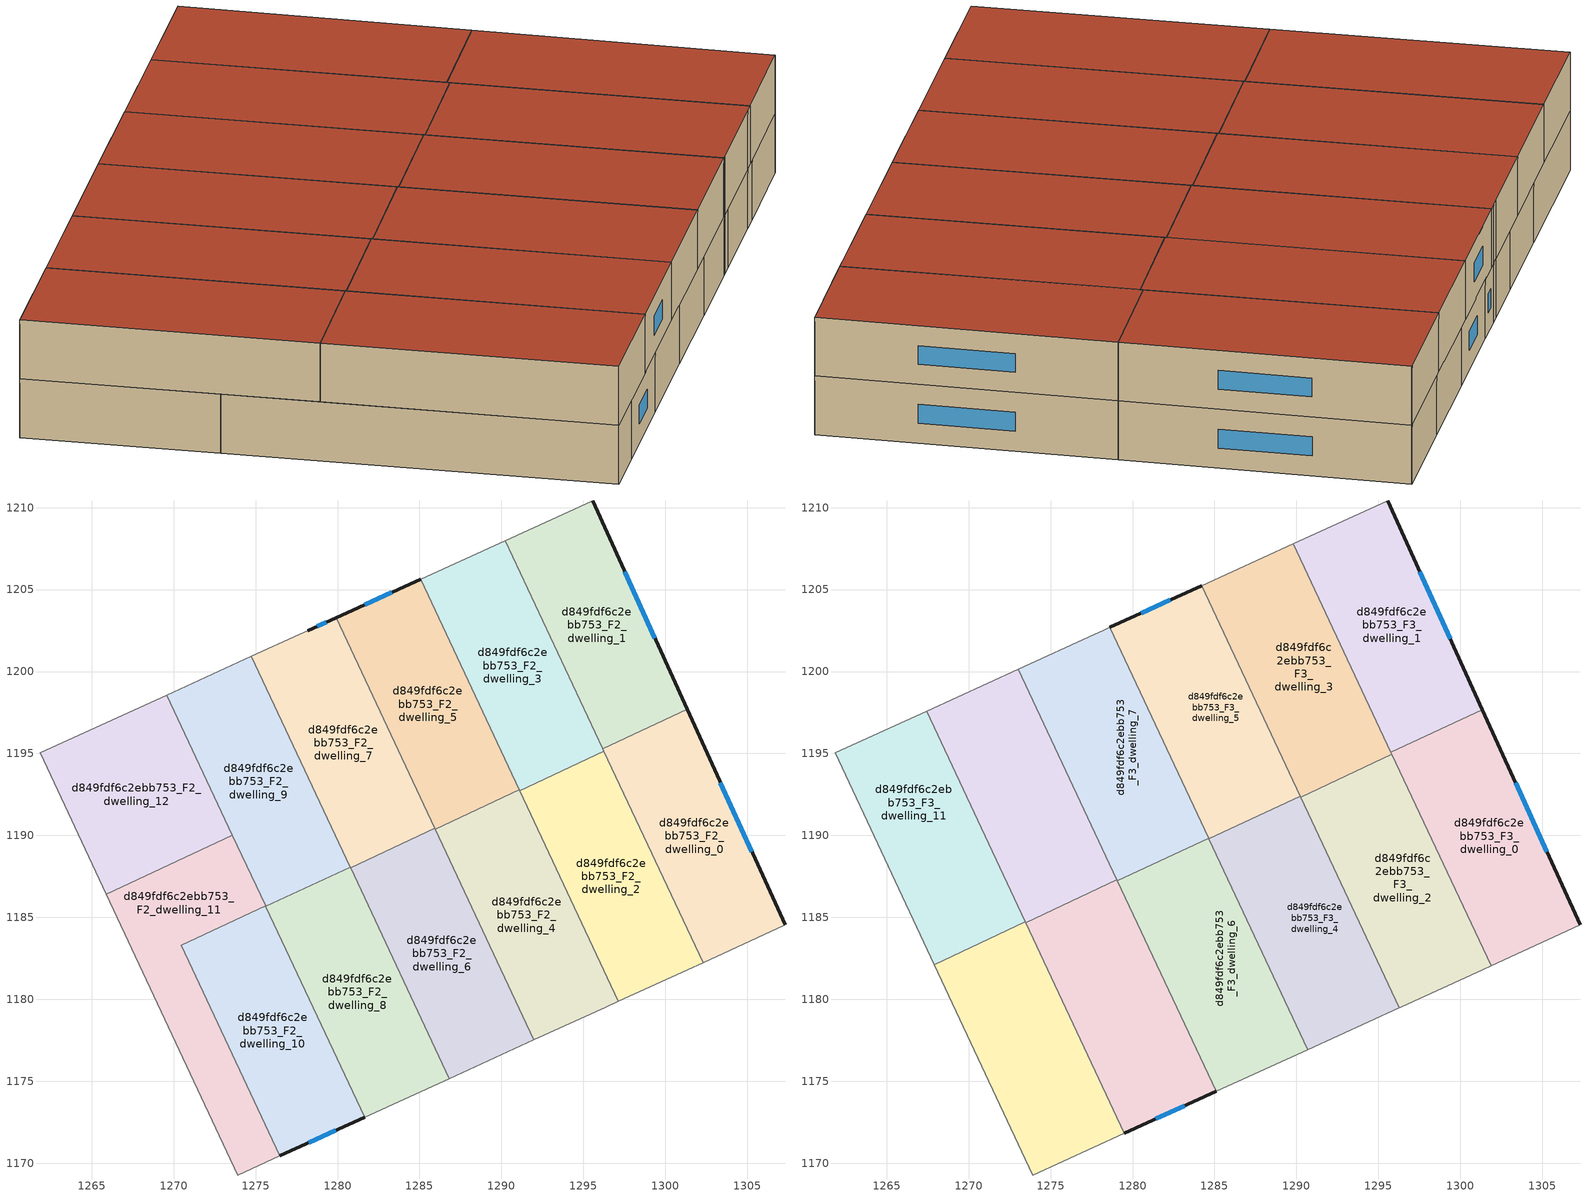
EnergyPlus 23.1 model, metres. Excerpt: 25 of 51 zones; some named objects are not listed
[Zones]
d849fdf6c2ebb753_F2_dwelling_0
 floor to d849fdf6c2ebb753_F1_dwelling_0 (EU_floor_Construction): 1301.34,1197.69 1307.31,1184.54 1307.28,1184.52 1302.31,1182.23 1296.19,1195.28 z6
 wall outside (EU_wall_Construction): 1307.31,1184.54 1301.34,1197.69 z6:9
 wall adiabatic (EU_wall_Construction): 1302.31,1182.23 1307.28,1184.52 1307.31,1184.54 z6:9
 wall to d849fdf6c2ebb753_F2_dwelling_1 (EU_wall_Construction): 1301.34,1197.69 1296.19,1195.28 z6:9
 wall to d849fdf6c2ebb753_F2_dwelling_2 (EU_wall_Construction): 1296.26,1195.13 1302.31,1182.23 z6:9
 wall to d849fdf6c2ebb753_F2_dwelling_3 (EU_wall_Construction): 1296.19,1195.28 1296.26,1195.13 z6:9
 window (EU_Window_Construction): 1305.28,1189.01 1303.37,1193.21 z7.02:7.98
d849fdf6c2ebb753_F2_dwelling_1
 floor to d849fdf6c2ebb753_F1_dwelling_1 (EU_floor_Construction): 1295.56,1210.41 1301.34,1197.69 1296.19,1195.28 1290.24,1207.98 1295.51,1210.39 z6
 wall outside (EU_wall_Construction): 1301.34,1197.69 1295.56,1210.41 z6:9
 wall adiabatic (EU_wall_Construction): 1295.56,1210.41 1295.51,1210.39 1290.24,1207.98 z6:9
 wall to d849fdf6c2ebb753_F2_dwelling_3 (EU_wall_Construction): 1290.24,1207.98 1296.19,1195.28 z6:9
 window (EU_Window_Construction): 1299.37,1202.02 1297.53,1206.08 z7.02:7.98
d849fdf6c2ebb753_F2_dwelling_10
 floor to d849fdf6c2ebb753_F1_dwelling_10 (EU_floor_Construction): 1275.61,1185.71 1281.65,1172.81 1276.49,1170.46 1270.47,1183.3 z6
 wall outside (EU_wall_Construction): 1276.49,1170.46 1281.65,1172.81 z6:9
 wall to d849fdf6c2ebb753_F2_dwelling_11 (EU_wall_Construction): 1275.61,1185.71 1270.47,1183.3 1276.49,1170.46 z6:9
 wall to d849fdf6c2ebb753_F2_dwelling_8 (EU_wall_Construction): 1281.65,1172.81 1275.63,1185.66 z6:9
 wall to d849fdf6c2ebb753_F2_dwelling_9 (EU_wall_Construction): 1275.63,1185.66 1275.61,1185.71 z6:9
 window (EU_Window_Construction): 1278.24,1171.26 1279.9,1172.01 z7.02:7.98
d849fdf6c2ebb753_F2_dwelling_11
 floor to d849fdf6c2ebb753_F1_dwelling_11 (EU_floor_Construction): 1273.59,1190.01 1275.61,1185.71 1270.47,1183.3 1276.49,1170.46 1273.9,1169.28 1265.88,1186.4 z6
 wall adiabatic (EU_wall_Construction): 1265.88,1186.4 1273.9,1169.28 1276.49,1170.46 z6:9
 wall to d849fdf6c2ebb753_F2_dwelling_12 (EU_wall_Construction): 1273.59,1190.01 1265.88,1186.4 z6:9
 wall to d849fdf6c2ebb753_F2_dwelling_9 (EU_wall_Construction): 1275.61,1185.71 1273.59,1190.01 z6:9
 ceiling adiabatic (EU_roof_Construction): 1275.61,1185.71 1273.59,1190.01 1271.45,1189.01 1273.46,1184.71 z9
d849fdf6c2ebb753_F2_dwelling_12
 floor to d849fdf6c2ebb753_F1_dwelling_12 (EU_floor_Construction): 1269.58,1198.57 1273.59,1190.01 1265.88,1186.4 1261.84,1195.03 z6
 wall adiabatic (EU_wall_Construction): 1269.58,1198.57 1261.84,1195.03 1265.88,1186.4 z6:9
 wall to d849fdf6c2ebb753_F2_dwelling_9 (EU_wall_Construction): 1273.59,1190.02 1269.58,1198.57 z6:9
d849fdf6c2ebb753_F2_dwelling_2
 floor to d849fdf6c2ebb753_F1_dwelling_2 (EU_floor_Construction): 1296.26,1195.13 1302.31,1182.23 1301.38,1181.8 1297.14,1179.87 1291.12,1192.72 z6
 wall adiabatic (EU_wall_Construction): 1297.14,1179.87 1301.38,1181.8 1302.31,1182.23 z6:9
 wall to d849fdf6c2ebb753_F2_dwelling_3 (EU_wall_Construction): 1296.26,1195.13 1291.12,1192.72 z6:9
 wall to d849fdf6c2ebb753_F2_dwelling_4 (EU_wall_Construction): 1291.12,1192.72 1297.14,1179.87 z6:9
d849fdf6c2ebb753_F2_dwelling_3
 floor to d849fdf6c2ebb753_F1_dwelling_3 (EU_floor_Construction): 1290.24,1207.98 1296.26,1195.13 1291.12,1192.72 1285.07,1205.63 z6
 wall adiabatic (EU_wall_Construction): 1290.24,1207.98 1285.07,1205.63 z6:9
 wall to d849fdf6c2ebb753_F2_dwelling_5 (EU_wall_Construction): 1285.07,1205.63 1291.1,1192.78 z6:9
 wall to d849fdf6c2ebb753_F2_dwelling_4 (EU_wall_Construction): 1291.1,1192.78 1291.12,1192.72 z6:9
 ceiling adiabatic (EU_roof_Construction): 1296.2,1195.27 1290.24,1207.98 1289.81,1207.79 1295.77,1195.07 z9; 1295.83,1194.94 1291.12,1192.73 1296.26,1195.13 z9
d849fdf6c2ebb753_F2_dwelling_4
 floor to d849fdf6c2ebb753_F1_dwelling_4 (EU_floor_Construction): 1291.1,1192.78 1297.14,1179.87 1296.43,1179.55 1296.36,1179.51 1291.98,1177.52 1285.96,1190.37 z6
 wall adiabatic (EU_wall_Construction): 1291.98,1177.52 1296.36,1179.51 1296.43,1179.55 1297.14,1179.87 z6:9
 wall to d849fdf6c2ebb753_F2_dwelling_5 (EU_wall_Construction): 1291.1,1192.78 1285.96,1190.37 z6:9
 wall to d849fdf6c2ebb753_F2_dwelling_6 (EU_wall_Construction): 1285.96,1190.37 1291.98,1177.52 z6:9
d849fdf6c2ebb753_F2_dwelling_5
 floor to d849fdf6c2ebb753_F1_dwelling_5 (EU_floor_Construction): 1285.07,1205.63 1291.1,1192.78 1285.96,1190.37 1279.91,1203.28 z6
 wall outside (EU_wall_Construction): 1285.07,1205.63 1279.91,1203.28 z6:9
 wall to d849fdf6c2ebb753_F2_dwelling_7 (EU_wall_Construction): 1279.91,1203.28 1285.93,1190.42 z6:9
 wall to d849fdf6c2ebb753_F2_dwelling_6 (EU_wall_Construction): 1285.93,1190.42 1285.96,1190.37 z6:9
 window (EU_Window_Construction): 1283.32,1204.83 1281.67,1204.08 z7.02:7.98
d849fdf6c2ebb753_F2_dwelling_6
 floor to d849fdf6c2ebb753_F1_dwelling_6 (EU_floor_Construction): 1285.93,1190.42 1291.98,1177.52 1286.82,1175.16 1280.79,1188.02 z6
 wall adiabatic (EU_wall_Construction): 1286.82,1175.16 1291.98,1177.52 z6:9
 wall to d849fdf6c2ebb753_F2_dwelling_7 (EU_wall_Construction): 1285.93,1190.42 1280.79,1188.02 z6:9
 wall to d849fdf6c2ebb753_F2_dwelling_8 (EU_wall_Construction): 1280.79,1188.02 1286.82,1175.16 z6:9
d849fdf6c2ebb753_F2_dwelling_7
 floor to d849fdf6c2ebb753_F1_dwelling_7 (EU_floor_Construction): 1279.91,1203.28 1285.93,1190.42 1280.79,1188.02 1274.75,1200.92 1277.7,1202.27 1278.18,1202.49 z6
 wall outside (EU_wall_Construction): 1279.91,1203.28 1278.18,1202.49 z6:9
 wall adiabatic (EU_wall_Construction): 1278.18,1202.49 1277.7,1202.27 1274.75,1200.92 z6:9
 wall to d849fdf6c2ebb753_F2_dwelling_9 (EU_wall_Construction): 1274.75,1200.92 1280.77,1188.07 z6:9
 wall to d849fdf6c2ebb753_F2_dwelling_8 (EU_wall_Construction): 1280.77,1188.07 1280.79,1188.02 z6:9
 window (EU_Window_Construction): 1279.32,1203.01 1278.77,1202.76 z7.02:7.98
d849fdf6c2ebb753_F2_dwelling_8
 floor to d849fdf6c2ebb753_F1_dwelling_8 (EU_floor_Construction): 1280.77,1188.07 1286.82,1175.16 1281.65,1172.81 1275.63,1185.66 z6
 wall adiabatic (EU_wall_Construction): 1281.65,1172.81 1286.82,1175.16 z6:9
 wall to d849fdf6c2ebb753_F2_dwelling_9 (EU_wall_Construction): 1280.77,1188.07 1275.63,1185.66 z6:9
 ceiling adiabatic (EU_roof_Construction): 1285.09,1174.38 1279.06,1187.27 1275.63,1185.66 1281.65,1172.81 z9
d849fdf6c2ebb753_F2_dwelling_9
 floor to d849fdf6c2ebb753_F1_dwelling_9 (EU_floor_Construction): 1274.75,1200.92 1280.77,1188.07 1275.63,1185.66 1269.58,1198.57 z6
 wall adiabatic (EU_wall_Construction): 1274.75,1200.92 1269.58,1198.57 z6:9
d849fdf6c2ebb753_F3_dwelling_0
 floor to d849fdf6c2ebb753_F2_dwelling_0 (EU_floor_Construction): 1301.34,1197.68 1307.31,1184.54 1307.28,1184.52 1302.31,1182.23 1296.2,1195.27 z9
 floor to d849fdf6c2ebb753_F2_dwelling_2 (EU_floor_Construction): 1296.26,1195.13 1302.31,1182.23 1301.88,1182.03 1295.83,1194.93 z9
 floor to d849fdf6c2ebb753_F2_dwelling_3 (EU_floor_Construction): 1296.2,1195.27 1296.26,1195.13 1295.83,1194.94 1295.77,1195.07 z9
 wall outside (EU_wall_Construction): 1307.31,1184.54 1301.34,1197.68 z9:12
 wall adiabatic (EU_wall_Construction): 1301.88,1182.03 1307.28,1184.52 1307.31,1184.54 z9:12
 wall to d849fdf6c2ebb753_F3_dwelling_1 (EU_wall_Construction): 1301.34,1197.68 1295.77,1195.07 z9:12
 wall to d849fdf6c2ebb753_F3_dwelling_2 (EU_wall_Construction): 1295.83,1194.94 1301.88,1182.03 z9:12
 wall to d849fdf6c2ebb753_F3_dwelling_3 (EU_wall_Construction): 1295.77,1195.07 1295.83,1194.94 z9:12
 window (EU_Window_Construction): 1305.28,1189.01 1303.37,1193.21 z10.02:10.98
 roof outside (EU_roof_Construction): 1307.28,1184.52 1307.31,1184.54 1301.34,1197.68 1295.77,1195.07 1301.88,1182.03 z12
d849fdf6c2ebb753_F3_dwelling_1
 floor to d849fdf6c2ebb753_F2_dwelling_1 (EU_floor_Construction): 1295.56,1210.41 1301.34,1197.69 1296.19,1195.28 1290.24,1207.98 1295.51,1210.39 z9
 floor to d849fdf6c2ebb753_F2_dwelling_0 (EU_floor_Construction): 1301.34,1197.69 1301.34,1197.68 1296.2,1195.27 1296.19,1195.28 z9
 floor adiabatic (EU_floor_Construction): 1290.24,1207.98 1296.2,1195.27 1295.77,1195.07 1289.81,1207.79 z9
 wall outside (EU_wall_Construction): 1301.34,1197.68 1295.56,1210.41 z9:12
 wall adiabatic (EU_wall_Construction): 1295.56,1210.41 1295.51,1210.39 1289.81,1207.79 z9:12
 wall to d849fdf6c2ebb753_F3_dwelling_3 (EU_wall_Construction): 1289.81,1207.79 1295.77,1195.07 z9:12
 window (EU_Window_Construction): 1299.38,1202.01 1297.53,1206.08 z10.02:10.98
 roof outside (EU_roof_Construction): 1301.34,1197.68 1295.56,1210.41 1295.51,1210.39 1289.81,1207.79 1295.77,1195.07 z12
d849fdf6c2ebb753_F3_dwelling_10
 floor to d849fdf6c2ebb753_F2_dwelling_10 (EU_floor_Construction): 1273.46,1184.71 1279.5,1171.83 1276.49,1170.46 1270.47,1183.3 z9
 floor to d849fdf6c2ebb753_F2_dwelling_11 (EU_floor_Construction): 1273.46,1184.71 1270.47,1183.3 1276.49,1170.46 1273.9,1169.28 1267.89,1182.12 1273.46,1184.73 z9
 wall adiabatic (EU_wall_Construction): 1267.89,1182.12 1273.9,1169.28 1279.5,1171.83 z9:12
 wall to d849fdf6c2ebb753_F3_dwelling_11 (EU_wall_Construction): 1273.46,1184.73 1267.89,1182.12 z9:12
 wall to d849fdf6c2ebb753_F3_dwelling_8 (EU_wall_Construction): 1279.5,1171.83 1273.48,1184.68 z9:12
 wall to d849fdf6c2ebb753_F3_dwelling_9 (EU_wall_Construction): 1273.48,1184.68 1273.46,1184.73 z9:12
 roof outside (EU_roof_Construction): 1279.5,1171.83 1273.46,1184.73 1267.89,1182.12 1273.9,1169.28 z12
d849fdf6c2ebb753_F3_dwelling_11
 floor to d849fdf6c2ebb753_F2_dwelling_12 (EU_floor_Construction): 1267.43,1197.58 1271.45,1189.01 1265.88,1186.4 1261.84,1195.03 z9
 floor to d849fdf6c2ebb753_F2_dwelling_11 (EU_floor_Construction): 1271.45,1189.01 1273.46,1184.73 1267.89,1182.12 1265.88,1186.4 z9
 wall adiabatic (EU_wall_Construction): 1267.43,1197.58 1261.84,1195.03 1267.89,1182.12 z9:12
 wall to d849fdf6c2ebb753_F3_dwelling_9 (EU_wall_Construction): 1273.46,1184.73 1267.43,1197.58 z9:12
 roof outside (EU_roof_Construction): 1273.46,1184.73 1267.43,1197.58 1261.84,1195.03 1267.89,1182.12 z12
d849fdf6c2ebb753_F3_dwelling_2
 floor to d849fdf6c2ebb753_F2_dwelling_2 (EU_floor_Construction): 1295.83,1194.93 1301.88,1182.03 1301.38,1181.8 1297.14,1179.87 1291.12,1192.72 z9
 floor to d849fdf6c2ebb753_F2_dwelling_4 (EU_floor_Construction): 1291.12,1192.72 1297.14,1179.87 1296.43,1179.55 1296.36,1179.51 1296.28,1179.48 1290.26,1192.33 z9
 wall to d849fdf6c2ebb753_F3_dwelling_3 (EU_wall_Construction): 1295.83,1194.94 1290.26,1192.33 z9:12
 wall adiabatic (EU_wall_Construction): 1296.28,1179.48 1296.36,1179.51 1296.43,1179.55 1301.38,1181.8 1301.88,1182.03 z9:12
 wall to d849fdf6c2ebb753_F3_dwelling_4 (EU_wall_Construction): 1290.26,1192.33 1296.28,1179.48 z9:12
 roof outside (EU_roof_Construction): 1301.38,1181.8 1301.88,1182.03 1295.83,1194.94 1290.26,1192.33 1296.28,1179.48 1296.36,1179.51 1296.43,1179.55 z12
d849fdf6c2ebb753_F3_dwelling_3
 floor to d849fdf6c2ebb753_F2_dwelling_3 (EU_floor_Construction): 1289.81,1207.79 1295.83,1194.94 1291.12,1192.73 1285.07,1205.63 z9
 floor to d849fdf6c2ebb753_F2_dwelling_5 (EU_floor_Construction): 1285.07,1205.63 1291.1,1192.78 1290.24,1192.38 1284.21,1205.24 z9
 floor to d849fdf6c2ebb753_F2_dwelling_4 (EU_floor_Construction): 1291.1,1192.78 1291.12,1192.73 1290.26,1192.33 1290.24,1192.38 z9
 wall adiabatic (EU_wall_Construction): 1289.81,1207.79 1284.21,1205.24 z9:12
 wall to d849fdf6c2ebb753_F3_dwelling_5 (EU_wall_Construction): 1284.21,1205.24 1290.23,1192.39 z9:12
 wall to d849fdf6c2ebb753_F3_dwelling_4 (EU_wall_Construction): 1290.23,1192.39 1290.26,1192.33 z9:12
 roof outside (EU_roof_Construction): 1295.83,1194.94 1289.81,1207.79 1284.21,1205.24 1290.26,1192.33 z12
d849fdf6c2ebb753_F3_dwelling_4
 floor to d849fdf6c2ebb753_F2_dwelling_4 (EU_floor_Construction): 1290.24,1192.38 1296.28,1179.48 1291.98,1177.52 1285.96,1190.37 z9
 floor to d849fdf6c2ebb753_F2_dwelling_6 (EU_floor_Construction): 1285.95,1190.38 1291.98,1177.52 1290.69,1176.93 1284.67,1189.78 z9
 floor to d849fdf6c2ebb753_F2_dwelling_5 (EU_floor_Construction): 1290.23,1192.39 1290.24,1192.38 1285.96,1190.37 1285.95,1190.38 z9
 wall adiabatic (EU_wall_Construction): 1290.69,1176.93 1296.28,1179.48 z9:12
 wall to d849fdf6c2ebb753_F3_dwelling_6 (EU_wall_Construction): 1284.67,1189.78 1290.69,1176.93 z9:12
 wall to d849fdf6c2ebb753_F3_dwelling_5 (EU_wall_Construction): 1290.23,1192.39 1284.67,1189.78 z9:12
 roof outside (EU_roof_Construction): 1296.28,1179.48 1290.23,1192.39 1284.67,1189.78 1290.69,1176.93 z12
d849fdf6c2ebb753_F3_dwelling_5
 floor to d849fdf6c2ebb753_F2_dwelling_5 (EU_floor_Construction): 1284.21,1205.24 1290.23,1192.39 1285.95,1190.38 1279.91,1203.28 z9
 floor to d849fdf6c2ebb753_F2_dwelling_7 (EU_floor_Construction): 1279.91,1203.28 1285.93,1190.42 1284.65,1189.82 1284.64,1189.84 1278.62,1202.69 z9
 floor to d849fdf6c2ebb753_F2_dwelling_6 (EU_floor_Construction): 1285.93,1190.42 1285.95,1190.38 1284.67,1189.78 1284.65,1189.82 z9
 wall outside (EU_wall_Construction): 1284.21,1205.24 1278.62,1202.69 z9:12
 wall to d849fdf6c2ebb753_F3_dwelling_7 (EU_wall_Construction): 1278.62,1202.69 1284.64,1189.84 z9:12
 wall to d849fdf6c2ebb753_F3_dwelling_6 (EU_wall_Construction): 1284.64,1189.84 1284.67,1189.78 z9:12
 window (EU_Window_Construction): 1282.31,1204.37 1280.52,1203.56 z10.02:10.98
 roof outside (EU_roof_Construction): 1290.23,1192.39 1284.21,1205.24 1278.62,1202.69 1284.67,1189.78 z12
d849fdf6c2ebb753_F3_dwelling_6
 floor to d849fdf6c2ebb753_F2_dwelling_6 (EU_floor_Construction): 1284.65,1189.82 1290.69,1176.93 1286.82,1175.16 1280.79,1188.02 z9
 floor to d849fdf6c2ebb753_F2_dwelling_8 (EU_floor_Construction): 1280.79,1188.03 1286.82,1175.16 1285.09,1174.38 1279.07,1187.23 z9
 floor to d849fdf6c2ebb753_F2_dwelling_7 (EU_floor_Construction): 1284.64,1189.84 1284.65,1189.82 1280.79,1188.02 1280.79,1188.03 z9
 wall adiabatic (EU_wall_Construction): 1285.09,1174.38 1290.69,1176.93 z9:12
 wall to d849fdf6c2ebb753_F3_dwelling_7 (EU_wall_Construction): 1284.64,1189.84 1279.07,1187.23 z9:12
 wall to d849fdf6c2ebb753_F3_dwelling_8 (EU_wall_Construction): 1279.07,1187.23 1285.09,1174.38 z9:12
 roof outside (EU_roof_Construction): 1290.69,1176.93 1284.64,1189.84 1279.07,1187.23 1285.09,1174.38 z12
d849fdf6c2ebb753_F3_dwelling_7
 floor to d849fdf6c2ebb753_F2_dwelling_7 (EU_floor_Construction): 1278.62,1202.69 1284.64,1189.84 1280.79,1188.03 1274.75,1200.92 1277.7,1202.27 1278.18,1202.49 z9
 floor to d849fdf6c2ebb753_F2_dwelling_9 (EU_floor_Construction): 1274.75,1200.92 1280.77,1188.07 1279.06,1187.27 1273.03,1200.14 z9
 floor to d849fdf6c2ebb753_F2_dwelling_8 (EU_floor_Construction): 1280.77,1188.07 1280.79,1188.03 1279.07,1187.23 1279.06,1187.27 z9
 wall adiabatic (EU_wall_Construction): 1278.62,1202.69 1278.18,1202.49 1277.7,1202.27 1273.03,1200.14 z9:12
 wall to d849fdf6c2ebb753_F3_dwelling_9 (EU_wall_Construction): 1273.03,1200.14 1279.05,1187.29 z9:12
 wall to d849fdf6c2ebb753_F3_dwelling_8 (EU_wall_Construction): 1279.05,1187.29 1279.07,1187.23 z9:12
 roof outside (EU_roof_Construction): 1284.64,1189.84 1278.62,1202.69 1278.18,1202.49 1277.7,1202.27 1273.03,1200.14 1279.07,1187.23 z12
d849fdf6c2ebb753_F3_dwelling_8
 floor to d849fdf6c2ebb753_F2_dwelling_8 (EU_floor_Construction): 1279.06,1187.27 1285.09,1174.38 1281.65,1172.81 1275.63,1185.66 z9
 floor to d849fdf6c2ebb753_F2_dwelling_10 (EU_floor_Construction): 1275.62,1185.68 1281.65,1172.81 1279.5,1171.83 1273.48,1184.68 z9
 floor to d849fdf6c2ebb753_F2_dwelling_9 (EU_floor_Construction): 1279.05,1187.29 1279.06,1187.27 1275.63,1185.66 1275.62,1185.68 z9
 wall outside (EU_wall_Construction): 1279.5,1171.83 1285.09,1174.38 z9:12
 wall to d849fdf6c2ebb753_F3_dwelling_9 (EU_wall_Construction): 1279.05,1187.29 1273.48,1184.68 z9:12
 window (EU_Window_Construction): 1281.4,1172.7 1283.19,1173.51 z10.02:10.98
 roof outside (EU_roof_Construction): 1285.09,1174.38 1279.05,1187.29 1273.48,1184.68 1279.5,1171.83 z12
d849fdf6c2ebb753_F3_dwelling_9
 floor to d849fdf6c2ebb753_F2_dwelling_12 (EU_floor_Construction): 1269.58,1198.56 1273.59,1190.01 1271.45,1189.01 1267.43,1197.58 z9
 floor to d849fdf6c2ebb753_F2_dwelling_9 (EU_floor_Construction): 1273.03,1200.14 1279.05,1187.29 1275.62,1185.68 1269.58,1198.56 z9
 floor to d849fdf6c2ebb753_F2_dwelling_10 (EU_floor_Construction): 1275.61,1185.71 1275.62,1185.68 1273.48,1184.68 1273.46,1184.71 z9
 floor adiabatic (EU_floor_Construction): 1273.59,1190.01 1275.61,1185.71 1273.46,1184.71 1271.45,1189.01 z9
 wall adiabatic (EU_wall_Construction): 1273.03,1200.14 1267.43,1197.58 z9:12
 roof outside (EU_roof_Construction): 1279.05,1187.29 1273.03,1200.14 1267.43,1197.58 1273.48,1184.68 z12
[Building]
EU S2 Campaign: North Axis=0; Terrain=City; Solar Distribution=FullExterior
[Site:Location]
Vienna: Latitude=48; Longitude=16.5; Time Zone=1; Elevation=183
[SizingPeriod:WeatherFileDays]
AnnualSizingPeriod: Begin Month=1; Begin Day of Month=1; End Month=12; End Day of Month=31; Day of Week for Start Day=Monday; Use Weather File Daylight Saving Period=No; Use Weather File Rain and Snow Indicators=No
[MATERIAL]
EU_InternalMass_Material: Roughness=MediumRough; Thickness=0.1; Conductivity=1; Density=1800; Specific Heat=900; Thermal Absorptance=0.9; Solar Absorptance=0.7; Visible Absorptance=0.7
[MATERIAL:NOMASS] Roughness=MediumRough; Thermal Absorptance=0.9; Solar Absorptance=0.7; Visible Absorptance=0.7
Name | Thermal Resistance
EU_wall_NoMass | 0.942466
EU_roof_NoMass | 0.551687
EU_floor_NoMass | 0.66527
[WINDOWMATERIAL:SIMPLEGLAZINGSYSTEM]
EU_Window_SimpleGlazing: UFactor=2.03367; Solar Heat Gain Coefficient=0.65; Visible Transmittance=0.65
[CONSTRUCTION]
EU_wall_Construction: EU_wall_NoMass
EU_roof_Construction: EU_roof_NoMass
EU_floor_Construction: EU_floor_NoMass
EU_Window_Construction: EU_Window_SimpleGlazing
EU_InternalMass_Construction: EU_InternalMass_Material
[ZONE] Type=1; Multiplier=1; Ceiling Height=autocalculate; Floor Area=autocalculate; Part of Total Floor Area=Yes
Name | Volume
d849fdf6c2ebb753_F2_dwelling_0; d849fdf6c2ebb753_F2_dwelling_1 | 242.147
d849fdf6c2ebb753_F3_dwelling_0 | 262.331
d849fdf6c2ebb753_F3_dwelling_1; d849fdf6c2ebb753_F3_dwelling_9 | 262.3
d849fdf6c2ebb753_F2_dwelling_10; d849fdf6c2ebb753_F2_dwelling_11 | 242.128
d849fdf6c2ebb753_F3_dwelling_10 | 262.307
d849fdf6c2ebb753_F3_dwelling_11 | 262.32
d849fdf6c2ebb753_F2_dwelling_12 | 242.117
d849fdf6c2ebb753_F2_dwelling_2 | 242.158
d849fdf6c2ebb753_F3_dwelling_2 | 262.314
d849fdf6c2ebb753_F2_dwelling_3 | 242.126
d849fdf6c2ebb753_F3_dwelling_3 | 262.327
d849fdf6c2ebb753_F2_dwelling_4 | 242.13
d849fdf6c2ebb753_F3_dwelling_4 | 262.328
d849fdf6c2ebb753_F2_dwelling_5 | 242.146
d849fdf6c2ebb753_F3_dwelling_5 | 262.325
d849fdf6c2ebb753_F2_dwelling_6 | 242.111
d849fdf6c2ebb753_F3_dwelling_6 | 262.302
d849fdf6c2ebb753_F2_dwelling_7 | 242.127
d849fdf6c2ebb753_F3_dwelling_7 | 262.313
d849fdf6c2ebb753_F2_dwelling_8 | 242.16
d849fdf6c2ebb753_F3_dwelling_8 | 262.319
d849fdf6c2ebb753_F2_dwelling_9 | 242.131
[INTERNALMASS] Construction=EU_InternalMass_Construction
Name | Zone or ZoneList | Surface Area
d849fdf6c2ebb753_F2_dwelling_0_EU_InternalMass | d849fdf6c2ebb753_F2_dwelling_0 | 80.7164
d849fdf6c2ebb753_F2_dwelling_1_EU_InternalMass | d849fdf6c2ebb753_F2_dwelling_1 | 80.7159
d849fdf6c2ebb753_F2_dwelling_2_EU_InternalMass | d849fdf6c2ebb753_F2_dwelling_2 | 80.7194
d849fdf6c2ebb753_F2_dwelling_3_EU_InternalMass | d849fdf6c2ebb753_F2_dwelling_3 | 80.7074
d849fdf6c2ebb753_F2_dwelling_4_EU_InternalMass | d849fdf6c2ebb753_F2_dwelling_4 | 80.7096
d849fdf6c2ebb753_F2_dwelling_5_EU_InternalMass | d849fdf6c2ebb753_F2_dwelling_5 | 80.7149
d849fdf6c2ebb753_F2_dwelling_6_EU_InternalMass | d849fdf6c2ebb753_F2_dwelling_6 | 80.7032
d849fdf6c2ebb753_F2_dwelling_7_EU_InternalMass | d849fdf6c2ebb753_F2_dwelling_7 | 80.7101
d849fdf6c2ebb753_F2_dwelling_8_EU_InternalMass | d849fdf6c2ebb753_F2_dwelling_8 | 80.7207
d849fdf6c2ebb753_F2_dwelling_9_EU_InternalMass | d849fdf6c2ebb753_F2_dwelling_9 | 80.7094
d849fdf6c2ebb753_F2_dwelling_10_EU_InternalMass | d849fdf6c2ebb753_F2_dwelling_10 | 80.7093
d849fdf6c2ebb753_F2_dwelling_11_EU_InternalMass | d849fdf6c2ebb753_F2_dwelling_11 | 80.7096
d849fdf6c2ebb753_F2_dwelling_12_EU_InternalMass | d849fdf6c2ebb753_F2_dwelling_12 | 80.7062
d849fdf6c2ebb753_F3_dwelling_0_EU_InternalMass | d849fdf6c2ebb753_F3_dwelling_0 | 87.4438
d849fdf6c2ebb753_F3_dwelling_1_EU_InternalMass | d849fdf6c2ebb753_F3_dwelling_1 | 87.4336
d849fdf6c2ebb753_F3_dwelling_2_EU_InternalMass | d849fdf6c2ebb753_F3_dwelling_2 | 87.4385
d849fdf6c2ebb753_F3_dwelling_3_EU_InternalMass | d849fdf6c2ebb753_F3_dwelling_3 | 87.4412
d849fdf6c2ebb753_F3_dwelling_4_EU_InternalMass | d849fdf6c2ebb753_F3_dwelling_4 | 87.4424
d849fdf6c2ebb753_F3_dwelling_5_EU_InternalMass | d849fdf6c2ebb753_F3_dwelling_5 | 87.4409
d849fdf6c2ebb753_F3_dwelling_6_EU_InternalMass | d849fdf6c2ebb753_F3_dwelling_6 | 87.4342
d849fdf6c2ebb753_F3_dwelling_7_EU_InternalMass | d849fdf6c2ebb753_F3_dwelling_7 | 87.4364
d849fdf6c2ebb753_F3_dwelling_8_EU_InternalMass | d849fdf6c2ebb753_F3_dwelling_8 | 87.4419
d849fdf6c2ebb753_F3_dwelling_9_EU_InternalMass | d849fdf6c2ebb753_F3_dwelling_9 | 87.4322
d849fdf6c2ebb753_F3_dwelling_10_EU_InternalMass | d849fdf6c2ebb753_F3_dwelling_10 | 87.4351
d849fdf6c2ebb753_F3_dwelling_11_EU_InternalMass | d849fdf6c2ebb753_F3_dwelling_11 | 87.4388
[OTHEREQUIPMENT] Fuel Type=Electricity; Design Level Calculation Method=Watts/Area; Power per Zone Floor Area=1; Fraction Latent=0; Fraction Radiant=0; Fraction Lost=0; Carbon Dioxide Generation Rate=0; EndUse Subcategory=EU_Step8_InternalGains
Name | Zone or ZoneList or Space or SpaceList | Schedule
EU_Step8_InternalGain_d849fdf6c2ebb753_F2_dwelling_0_f000 | d849fdf6c2ebb753_F2_dwelling_0 | EU_Step8_GainSchedule_d849fdf6c2ebb753_F2_dwelling_0_f000
EU_Step8_InternalGain_d849fdf6c2ebb753_F2_dwelling_1_f000 | d849fdf6c2ebb753_F2_dwelling_1 | EU_Step8_GainSchedule_d849fdf6c2ebb753_F2_dwelling_1_f000
EU_Step8_InternalGain_d849fdf6c2ebb753_F2_dwelling_2_f000 | d849fdf6c2ebb753_F2_dwelling_2 | EU_Step8_GainSchedule_d849fdf6c2ebb753_F2_dwelling_2_f000
EU_Step8_InternalGain_d849fdf6c2ebb753_F2_dwelling_3_f000 | d849fdf6c2ebb753_F2_dwelling_3 | EU_Step8_GainSchedule_d849fdf6c2ebb753_F2_dwelling_3_f000
EU_Step8_InternalGain_d849fdf6c2ebb753_F2_dwelling_4_f000 | d849fdf6c2ebb753_F2_dwelling_4 | EU_Step8_GainSchedule_d849fdf6c2ebb753_F2_dwelling_4_f000
EU_Step8_InternalGain_d849fdf6c2ebb753_F2_dwelling_5_f000 | d849fdf6c2ebb753_F2_dwelling_5 | EU_Step8_GainSchedule_d849fdf6c2ebb753_F2_dwelling_5_f000
EU_Step8_InternalGain_d849fdf6c2ebb753_F2_dwelling_6_f000 | d849fdf6c2ebb753_F2_dwelling_6 | EU_Step8_GainSchedule_d849fdf6c2ebb753_F2_dwelling_6_f000
EU_Step8_InternalGain_d849fdf6c2ebb753_F2_dwelling_7_f000 | d849fdf6c2ebb753_F2_dwelling_7 | EU_Step8_GainSchedule_d849fdf6c2ebb753_F2_dwelling_7_f000
EU_Step8_InternalGain_d849fdf6c2ebb753_F2_dwelling_8_f000 | d849fdf6c2ebb753_F2_dwelling_8 | EU_Step8_GainSchedule_d849fdf6c2ebb753_F2_dwelling_8_f000
EU_Step8_InternalGain_d849fdf6c2ebb753_F2_dwelling_9_f000 | d849fdf6c2ebb753_F2_dwelling_9 | EU_Step8_GainSchedule_d849fdf6c2ebb753_F2_dwelling_9_f000
EU_Step8_InternalGain_d849fdf6c2ebb753_F2_dwelling_10_f000 | d849fdf6c2ebb753_F2_dwelling_10 | EU_Step8_GainSchedule_d849fdf6c2ebb753_F2_dwelling_10_f000
EU_Step8_InternalGain_d849fdf6c2ebb753_F2_dwelling_11_f000 | d849fdf6c2ebb753_F2_dwelling_11 | EU_Step8_GainSchedule_d849fdf6c2ebb753_F2_dwelling_11_f000
EU_Step8_InternalGain_d849fdf6c2ebb753_F2_dwelling_12_f000 | d849fdf6c2ebb753_F2_dwelling_12 | EU_Step8_GainSchedule_d849fdf6c2ebb753_F2_dwelling_12_f000
EU_Step8_InternalGain_d849fdf6c2ebb753_F3_dwelling_0_f000 | d849fdf6c2ebb753_F3_dwelling_0 | EU_Step8_GainSchedule_d849fdf6c2ebb753_F3_dwelling_0_f000
EU_Step8_InternalGain_d849fdf6c2ebb753_F3_dwelling_1_f000 | d849fdf6c2ebb753_F3_dwelling_1 | EU_Step8_GainSchedule_d849fdf6c2ebb753_F3_dwelling_1_f000
EU_Step8_InternalGain_d849fdf6c2ebb753_F3_dwelling_2_f000 | d849fdf6c2ebb753_F3_dwelling_2 | EU_Step8_GainSchedule_d849fdf6c2ebb753_F3_dwelling_2_f000
EU_Step8_InternalGain_d849fdf6c2ebb753_F3_dwelling_3_f000 | d849fdf6c2ebb753_F3_dwelling_3 | EU_Step8_GainSchedule_d849fdf6c2ebb753_F3_dwelling_3_f000
EU_Step8_InternalGain_d849fdf6c2ebb753_F3_dwelling_4_f000 | d849fdf6c2ebb753_F3_dwelling_4 | EU_Step8_GainSchedule_d849fdf6c2ebb753_F3_dwelling_4_f000
EU_Step8_InternalGain_d849fdf6c2ebb753_F3_dwelling_5_f000 | d849fdf6c2ebb753_F3_dwelling_5 | EU_Step8_GainSchedule_d849fdf6c2ebb753_F3_dwelling_5_f000
EU_Step8_InternalGain_d849fdf6c2ebb753_F3_dwelling_6_f000 | d849fdf6c2ebb753_F3_dwelling_6 | EU_Step8_GainSchedule_d849fdf6c2ebb753_F3_dwelling_6_f000
EU_Step8_InternalGain_d849fdf6c2ebb753_F3_dwelling_7_f000 | d849fdf6c2ebb753_F3_dwelling_7 | EU_Step8_GainSchedule_d849fdf6c2ebb753_F3_dwelling_7_f000
EU_Step8_InternalGain_d849fdf6c2ebb753_F3_dwelling_8_f000 | d849fdf6c2ebb753_F3_dwelling_8 | EU_Step8_GainSchedule_d849fdf6c2ebb753_F3_dwelling_8_f000
EU_Step8_InternalGain_d849fdf6c2ebb753_F3_dwelling_9_f000 | d849fdf6c2ebb753_F3_dwelling_9 | EU_Step8_GainSchedule_d849fdf6c2ebb753_F3_dwelling_9_f000
EU_Step8_InternalGain_d849fdf6c2ebb753_F3_dwelling_10_f000 | d849fdf6c2ebb753_F3_dwelling_10 | EU_Step8_GainSchedule_d849fdf6c2ebb753_F3_dwelling_10_f000
EU_Step8_InternalGain_d849fdf6c2ebb753_F3_dwelling_11_f000 | d849fdf6c2ebb753_F3_dwelling_11 | EU_Step8_GainSchedule_d849fdf6c2ebb753_F3_dwelling_11_f000
[ZONEVENTILATION:DESIGNFLOWRATE] Schedule=EU_AlwaysOn; Design Flow Rate Calculation Method=AirChanges/Hour; Air Changes per Hour=0.530523; Ventilation Type=Natural; Fan Pressure Rise=0; Fan Total Efficiency=1; Constant Term Coefficient=1; Temperature Term Coefficient=0; Velocity Term Coefficient=0; Velocity Squared Term Coefficient=0; Minimum Indoor Temperature=-100; Maximum Indoor Temperature=100; Delta Temperature=-100; Minimum Outdoor Temperature=-100; Maximum Outdoor Temperature=100; Maximum Wind Speed=40
Name | Zone or ZoneList or Space or SpaceList
EU_ConstantAir_d849fdf6c2ebb753_F2_dwelling_0 | d849fdf6c2ebb753_F2_dwelling_0
EU_ConstantAir_d849fdf6c2ebb753_F2_dwelling_1 | d849fdf6c2ebb753_F2_dwelling_1
EU_ConstantAir_d849fdf6c2ebb753_F2_dwelling_2 | d849fdf6c2ebb753_F2_dwelling_2
EU_ConstantAir_d849fdf6c2ebb753_F2_dwelling_3 | d849fdf6c2ebb753_F2_dwelling_3
EU_ConstantAir_d849fdf6c2ebb753_F2_dwelling_4 | d849fdf6c2ebb753_F2_dwelling_4
EU_ConstantAir_d849fdf6c2ebb753_F2_dwelling_5 | d849fdf6c2ebb753_F2_dwelling_5
EU_ConstantAir_d849fdf6c2ebb753_F2_dwelling_6 | d849fdf6c2ebb753_F2_dwelling_6
EU_ConstantAir_d849fdf6c2ebb753_F2_dwelling_7 | d849fdf6c2ebb753_F2_dwelling_7
EU_ConstantAir_d849fdf6c2ebb753_F2_dwelling_8 | d849fdf6c2ebb753_F2_dwelling_8
EU_ConstantAir_d849fdf6c2ebb753_F2_dwelling_9 | d849fdf6c2ebb753_F2_dwelling_9
EU_ConstantAir_d849fdf6c2ebb753_F2_dwelling_10 | d849fdf6c2ebb753_F2_dwelling_10
EU_ConstantAir_d849fdf6c2ebb753_F2_dwelling_11 | d849fdf6c2ebb753_F2_dwelling_11
EU_ConstantAir_d849fdf6c2ebb753_F2_dwelling_12 | d849fdf6c2ebb753_F2_dwelling_12
EU_ConstantAir_d849fdf6c2ebb753_F3_dwelling_0 | d849fdf6c2ebb753_F3_dwelling_0
EU_ConstantAir_d849fdf6c2ebb753_F3_dwelling_1 | d849fdf6c2ebb753_F3_dwelling_1
EU_ConstantAir_d849fdf6c2ebb753_F3_dwelling_2 | d849fdf6c2ebb753_F3_dwelling_2
EU_ConstantAir_d849fdf6c2ebb753_F3_dwelling_3 | d849fdf6c2ebb753_F3_dwelling_3
EU_ConstantAir_d849fdf6c2ebb753_F3_dwelling_4 | d849fdf6c2ebb753_F3_dwelling_4
EU_ConstantAir_d849fdf6c2ebb753_F3_dwelling_5 | d849fdf6c2ebb753_F3_dwelling_5
EU_ConstantAir_d849fdf6c2ebb753_F3_dwelling_6 | d849fdf6c2ebb753_F3_dwelling_6
EU_ConstantAir_d849fdf6c2ebb753_F3_dwelling_7 | d849fdf6c2ebb753_F3_dwelling_7
EU_ConstantAir_d849fdf6c2ebb753_F3_dwelling_8 | d849fdf6c2ebb753_F3_dwelling_8
EU_ConstantAir_d849fdf6c2ebb753_F3_dwelling_9 | d849fdf6c2ebb753_F3_dwelling_9
EU_ConstantAir_d849fdf6c2ebb753_F3_dwelling_10 | d849fdf6c2ebb753_F3_dwelling_10
EU_ConstantAir_d849fdf6c2ebb753_F3_dwelling_11 | d849fdf6c2ebb753_F3_dwelling_11
[HVACTEMPLATE:ZONE:IDEALLOADSAIRSYSTEM] System Availability Schedule=EU_AlwaysOn; Maximum Heating Supply Air Temperature=50; Minimum Cooling Supply Air Temperature=13; Maximum Heating Supply Air Humidity Ratio=0.0156; Minimum Cooling Supply Air Humidity Ratio=0.0077; Heating Limit=NoLimit; Cooling Limit=NoLimit; Heating Availability Schedule=EU_AlwaysOn; Cooling Availability Schedule=EU_CoolingOff; Dehumidification Control Type=ConstantSensibleHeatRatio; Cooling Sensible Heat Ratio=0.7; Dehumidification Setpoint=60; Humidification Control Type=None; Humidification Setpoint=30; Outdoor Air Method=None; Outdoor Air Flow Rate per Person=0.00944; Outdoor Air Flow Rate per Zone Floor Area=0; Outdoor Air Flow Rate per Zone=0; Demand Controlled Ventilation Type=None; Outdoor Air Economizer Type=NoEconomizer; Heat Recovery Type=None; Sensible Heat Recovery Effectiveness=0.7; Latent Heat Recovery Effectiveness=0.65
Name | Template Thermostat
d849fdf6c2ebb753_F2_dwelling_0 | EU_HeatOnly_d849fdf6c2ebb753_F2_dwelling_0
d849fdf6c2ebb753_F2_dwelling_1 | EU_HeatOnly_d849fdf6c2ebb753_F2_dwelling_1
d849fdf6c2ebb753_F2_dwelling_2 | EU_HeatOnly_d849fdf6c2ebb753_F2_dwelling_2
d849fdf6c2ebb753_F2_dwelling_3 | EU_HeatOnly_d849fdf6c2ebb753_F2_dwelling_3
d849fdf6c2ebb753_F2_dwelling_4 | EU_HeatOnly_d849fdf6c2ebb753_F2_dwelling_4
d849fdf6c2ebb753_F2_dwelling_5 | EU_HeatOnly_d849fdf6c2ebb753_F2_dwelling_5
d849fdf6c2ebb753_F2_dwelling_6 | EU_HeatOnly_d849fdf6c2ebb753_F2_dwelling_6
d849fdf6c2ebb753_F2_dwelling_7 | EU_HeatOnly_d849fdf6c2ebb753_F2_dwelling_7
d849fdf6c2ebb753_F2_dwelling_8 | EU_HeatOnly_d849fdf6c2ebb753_F2_dwelling_8
d849fdf6c2ebb753_F2_dwelling_9 | EU_HeatOnly_d849fdf6c2ebb753_F2_dwelling_9
d849fdf6c2ebb753_F2_dwelling_10 | EU_HeatOnly_d849fdf6c2ebb753_F2_dwelling_10
d849fdf6c2ebb753_F2_dwelling_11 | EU_HeatOnly_d849fdf6c2ebb753_F2_dwelling_11
d849fdf6c2ebb753_F2_dwelling_12 | EU_HeatOnly_d849fdf6c2ebb753_F2_dwelling_12
d849fdf6c2ebb753_F3_dwelling_0 | EU_HeatOnly_d849fdf6c2ebb753_F3_dwelling_0
d849fdf6c2ebb753_F3_dwelling_1 | EU_HeatOnly_d849fdf6c2ebb753_F3_dwelling_1
d849fdf6c2ebb753_F3_dwelling_2 | EU_HeatOnly_d849fdf6c2ebb753_F3_dwelling_2
d849fdf6c2ebb753_F3_dwelling_3 | EU_HeatOnly_d849fdf6c2ebb753_F3_dwelling_3
d849fdf6c2ebb753_F3_dwelling_4 | EU_HeatOnly_d849fdf6c2ebb753_F3_dwelling_4
d849fdf6c2ebb753_F3_dwelling_5 | EU_HeatOnly_d849fdf6c2ebb753_F3_dwelling_5
d849fdf6c2ebb753_F3_dwelling_6 | EU_HeatOnly_d849fdf6c2ebb753_F3_dwelling_6
d849fdf6c2ebb753_F3_dwelling_7 | EU_HeatOnly_d849fdf6c2ebb753_F3_dwelling_7
d849fdf6c2ebb753_F3_dwelling_8 | EU_HeatOnly_d849fdf6c2ebb753_F3_dwelling_8
d849fdf6c2ebb753_F3_dwelling_9 | EU_HeatOnly_d849fdf6c2ebb753_F3_dwelling_9
d849fdf6c2ebb753_F3_dwelling_10 | EU_HeatOnly_d849fdf6c2ebb753_F3_dwelling_10
d849fdf6c2ebb753_F3_dwelling_11 | EU_HeatOnly_d849fdf6c2ebb753_F3_dwelling_11
[SIZING:ZONE] Zone Cooling Design Supply Air Temperature Input Method=SupplyAirTemperature; Zone Cooling Design Supply Air Temperature=13; Zone Heating Design Supply Air Temperature Input Method=SupplyAirTemperature; Zone Heating Design Supply Air Temperature=50; Zone Cooling Design Supply Air Humidity Ratio=0.008; Zone Heating Design Supply Air Humidity Ratio=0.008; Cooling Design Air Flow Method=DesignDay; Cooling Design Air Flow Rate=0; Cooling Minimum Air Flow per Zone Floor Area=0.000762; Cooling Minimum Air Flow=0; Cooling Minimum Air Flow Fraction=0.2; Heating Design Air Flow Method=DesignDay; Heating Design Air Flow Rate=0; Heating Maximum Air Flow per Zone Floor Area=0.002032; Heating Maximum Air Flow=0.141576; Heating Maximum Air Flow Fraction=0.3; Account for Dedicated Outdoor Air System=No; Dedicated Outdoor Air System Control Strategy=NeutralSupplyAir; Dedicated Outdoor Air Low Setpoint Temperature for Design=autosize; Dedicated Outdoor Air High Setpoint Temperature for Design=autosize; Zone Load Sizing Method=Sensible Load Only No Latent Load; Zone Latent Cooling Design Supply Air Humidity Ratio Input Method=HumidityRatioDifference; Zone Cooling Design Supply Air Humidity Ratio Difference=0.005; Zone Latent Heating Design Supply Air Humidity Ratio Input Method=HumidityRatioDifference; Zone Humidification Design Supply Air Humidity Ratio Difference=0.005
d849fdf6c2ebb753_F2_dwelling_0; d849fdf6c2ebb753_F2_dwelling_1; d849fdf6c2ebb753_F2_dwelling_2; d849fdf6c2ebb753_F2_dwelling_3; d849fdf6c2ebb753_F2_dwelling_4; d849fdf6c2ebb753_F2_dwelling_5; d849fdf6c2ebb753_F2_dwelling_6; d849fdf6c2ebb753_F2_dwelling_7; d849fdf6c2ebb753_F2_dwelling_8; d849fdf6c2ebb753_F2_dwelling_9; d849fdf6c2ebb753_F2_dwelling_10; d849fdf6c2ebb753_F2_dwelling_11; d849fdf6c2ebb753_F2_dwelling_12; d849fdf6c2ebb753_F3_dwelling_0; d849fdf6c2ebb753_F3_dwelling_1; d849fdf6c2ebb753_F3_dwelling_2; d849fdf6c2ebb753_F3_dwelling_3; d849fdf6c2ebb753_F3_dwelling_4; d849fdf6c2ebb753_F3_dwelling_5; d849fdf6c2ebb753_F3_dwelling_6; d849fdf6c2ebb753_F3_dwelling_7; d849fdf6c2ebb753_F3_dwelling_8; d849fdf6c2ebb753_F3_dwelling_9; d849fdf6c2ebb753_F3_dwelling_10; d849fdf6c2ebb753_F3_dwelling_11
[SCHEDULE:CONSTANT]
Name | Hourly Value
EU_AlwaysOn | 1
EU_CoolingOff | 0
[SCHEDULE:FILE] Column Number=1; Rows to Skip at Top=0; Number of Hours of Data=8760; Column Separator=Comma; Interpolate to Timestep=No; Minutes per Item=60; Adjust Schedule for Daylight Savings=Yes
Name | File
EU_Step8_GainSchedule_d849fdf6c2ebb753_F2_dwelling_0_f000 | ../../schedules/d849fdf6c2ebb753/d849fdf6c2ebb753_F2_dwelling_0_f000_gain.csv
EU_Step8_GainSchedule_d849fdf6c2ebb753_F2_dwelling_1_f000 | ../../schedules/d849fdf6c2ebb753/d849fdf6c2ebb753_F2_dwelling_1_f000_gain.csv
EU_Step8_GainSchedule_d849fdf6c2ebb753_F2_dwelling_2_f000 | ../../schedules/d849fdf6c2ebb753/d849fdf6c2ebb753_F2_dwelling_2_f000_gain.csv
EU_Step8_GainSchedule_d849fdf6c2ebb753_F2_dwelling_3_f000 | ../../schedules/d849fdf6c2ebb753/d849fdf6c2ebb753_F2_dwelling_3_f000_gain.csv
EU_Step8_GainSchedule_d849fdf6c2ebb753_F2_dwelling_4_f000 | ../../schedules/d849fdf6c2ebb753/d849fdf6c2ebb753_F2_dwelling_4_f000_gain.csv
EU_Step8_GainSchedule_d849fdf6c2ebb753_F2_dwelling_5_f000 | ../../schedules/d849fdf6c2ebb753/d849fdf6c2ebb753_F2_dwelling_5_f000_gain.csv
EU_Step8_GainSchedule_d849fdf6c2ebb753_F2_dwelling_6_f000 | ../../schedules/d849fdf6c2ebb753/d849fdf6c2ebb753_F2_dwelling_6_f000_gain.csv
EU_Step8_GainSchedule_d849fdf6c2ebb753_F2_dwelling_7_f000 | ../../schedules/d849fdf6c2ebb753/d849fdf6c2ebb753_F2_dwelling_7_f000_gain.csv
EU_Step8_GainSchedule_d849fdf6c2ebb753_F2_dwelling_8_f000 | ../../schedules/d849fdf6c2ebb753/d849fdf6c2ebb753_F2_dwelling_8_f000_gain.csv
EU_Step8_GainSchedule_d849fdf6c2ebb753_F2_dwelling_9_f000 | ../../schedules/d849fdf6c2ebb753/d849fdf6c2ebb753_F2_dwelling_9_f000_gain.csv
EU_Step8_GainSchedule_d849fdf6c2ebb753_F2_dwelling_10_f000 | ../../schedules/d849fdf6c2ebb753/d849fdf6c2ebb753_F2_dwelling_10_f000_gain.csv
EU_Step8_GainSchedule_d849fdf6c2ebb753_F2_dwelling_11_f000 | ../../schedules/d849fdf6c2ebb753/d849fdf6c2ebb753_F2_dwelling_11_f000_gain.csv
EU_Step8_GainSchedule_d849fdf6c2ebb753_F2_dwelling_12_f000 | ../../schedules/d849fdf6c2ebb753/d849fdf6c2ebb753_F2_dwelling_12_f000_gain.csv
EU_Step8_GainSchedule_d849fdf6c2ebb753_F3_dwelling_0_f000 | ../../schedules/d849fdf6c2ebb753/d849fdf6c2ebb753_F3_dwelling_0_f000_gain.csv
EU_Step8_GainSchedule_d849fdf6c2ebb753_F3_dwelling_1_f000 | ../../schedules/d849fdf6c2ebb753/d849fdf6c2ebb753_F3_dwelling_1_f000_gain.csv
EU_Step8_GainSchedule_d849fdf6c2ebb753_F3_dwelling_2_f000 | ../../schedules/d849fdf6c2ebb753/d849fdf6c2ebb753_F3_dwelling_2_f000_gain.csv
EU_Step8_GainSchedule_d849fdf6c2ebb753_F3_dwelling_3_f000 | ../../schedules/d849fdf6c2ebb753/d849fdf6c2ebb753_F3_dwelling_3_f000_gain.csv
EU_Step8_GainSchedule_d849fdf6c2ebb753_F3_dwelling_4_f000 | ../../schedules/d849fdf6c2ebb753/d849fdf6c2ebb753_F3_dwelling_4_f000_gain.csv
EU_Step8_GainSchedule_d849fdf6c2ebb753_F3_dwelling_5_f000 | ../../schedules/d849fdf6c2ebb753/d849fdf6c2ebb753_F3_dwelling_5_f000_gain.csv
EU_Step8_GainSchedule_d849fdf6c2ebb753_F3_dwelling_6_f000 | ../../schedules/d849fdf6c2ebb753/d849fdf6c2ebb753_F3_dwelling_6_f000_gain.csv
EU_Step8_GainSchedule_d849fdf6c2ebb753_F3_dwelling_7_f000 | ../../schedules/d849fdf6c2ebb753/d849fdf6c2ebb753_F3_dwelling_7_f000_gain.csv
EU_Step8_GainSchedule_d849fdf6c2ebb753_F3_dwelling_8_f000 | ../../schedules/d849fdf6c2ebb753/d849fdf6c2ebb753_F3_dwelling_8_f000_gain.csv
EU_Step8_GainSchedule_d849fdf6c2ebb753_F3_dwelling_9_f000 | ../../schedules/d849fdf6c2ebb753/d849fdf6c2ebb753_F3_dwelling_9_f000_gain.csv
EU_Step8_GainSchedule_d849fdf6c2ebb753_F3_dwelling_10_f000 | ../../schedules/d849fdf6c2ebb753/d849fdf6c2ebb753_F3_dwelling_10_f000_gain.csv
EU_Step8_GainSchedule_d849fdf6c2ebb753_F3_dwelling_11_f000 | ../../schedules/d849fdf6c2ebb753/d849fdf6c2ebb753_F3_dwelling_11_f000_gain.csv
